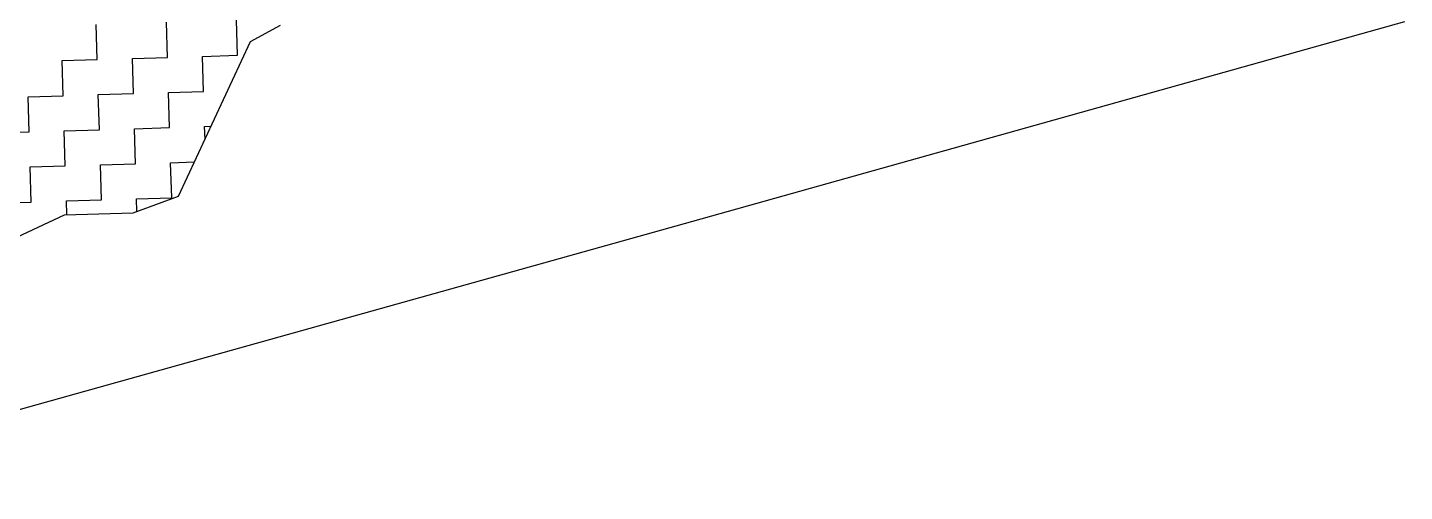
# Model space of a CAD drawing. Header units: metres. Extents: x 289662 to 290738, y 2016260 to 2018343.
# Drawn here: x 290164.7 to 290310.7, y 2016357.8 to 2016407 of the extents above; entities that cross this region are included whole.
import ezdxf

# ---------------------------------------------------------------- set-up
doc = ezdxf.new("R2010")
doc.units = ezdxf.units.M
doc.layers.add('POLY_HATCH', color=12, linetype='Continuous')
doc.layers.add('V_BOUND_LINE', color=7, linetype='Continuous')

msp = doc.modelspace()

# ---------------------------------------------------------------- linework, layer by layer
at = {"layer": 'POLY_HATCH', "linetype": 'Continuous'}
for p, q in [((290179.53, 2016403.8), (290179.42, 2016407.52)), ((290186.97, 2016404.02), (290186.86, 2016407.75)), ((290172.08, 2016403.58), (290171.97, 2016407.3)), ((290168.36, 2016403.47), (290172.08, 2016403.58)), ((290168.47, 2016399.74), (290168.36, 2016403.47)), ((290175.81, 2016403.69), (290179.53, 2016403.8)), ((290175.92, 2016399.97), (290175.81, 2016403.69)), ((290183.25, 2016403.91), (290186.97, 2016404.02)), ((290183.36, 2016400.19), (290183.25, 2016403.91)), ((290179.64, 2016400.08), (290183.36, 2016400.19)), ((290164.75, 2016399.63), (290168.47, 2016399.74)), ((290164.86, 2016395.91), (290164.75, 2016399.63)), ((290172.2, 2016399.86), (290175.92, 2016399.97)), ((290172.31, 2016396.13), (290172.2, 2016399.86)), ((290179.75, 2016396.36), (290179.64, 2016400.08)), ((290161.14, 2016395.8), (290164.86, 2016395.91)), ((290168.58, 2016396.02), (290172.31, 2016396.13)), ((290168.7, 2016392.3), (290168.58, 2016396.02)), ((290176.03, 2016396.24), (290179.75, 2016396.36)), ((290176.14, 2016392.52), (290176.03, 2016396.24)), ((290183.47, 2016396.47), (290184.15, 2016396.49)), ((290183.52, 2016395.11), (290183.47, 2016396.47)), ((290164.97, 2016392.19), (290168.7, 2016392.3)), ((290165.08, 2016388.46), (290164.97, 2016392.19)), ((290172.42, 2016392.41), (290176.14, 2016392.52)), ((290172.53, 2016388.69), (290172.42, 2016392.41)), ((290179.86, 2016392.63), (290182.4, 2016392.71)), ((290179.98, 2016388.91), (290179.86, 2016392.63)), ((290161.36, 2016388.35), (290165.08, 2016388.46)), ((290168.81, 2016388.58), (290172.53, 2016388.69)), ((290168.85, 2016387.1), (290168.81, 2016388.58)), ((290176.25, 2016388.8), (290179.98, 2016388.91)), ((290176.29, 2016387.45), (290176.25, 2016388.8))]:
    msp.add_line(p, q, dxfattribs=at)
at = {"layer": 'POLY_HATCH'}
for p, q in [((290188.33, 2016405.5), (290191.52, 2016407.21)), ((290180.72, 2016389.07), (290188.33, 2016405.5)), ((290175.91, 2016387.31), (290180.72, 2016389.07)), ((290163.03, 2016384.49), (290168.62, 2016387.09)), ((290168.62, 2016387.09), (290175.91, 2016387.31))]:
    msp.add_line(p, q, dxfattribs=at)
at = {"layer": 'V_BOUND_LINE'}
for p, q in [((290310.71, 2016407.57), (290235.22, 2016386.38)), ((290235.22, 2016386.38), (290132.72, 2016357.77))]:
    msp.add_line(p, q, dxfattribs=at)

doc.saveas('drawing.dxf')
